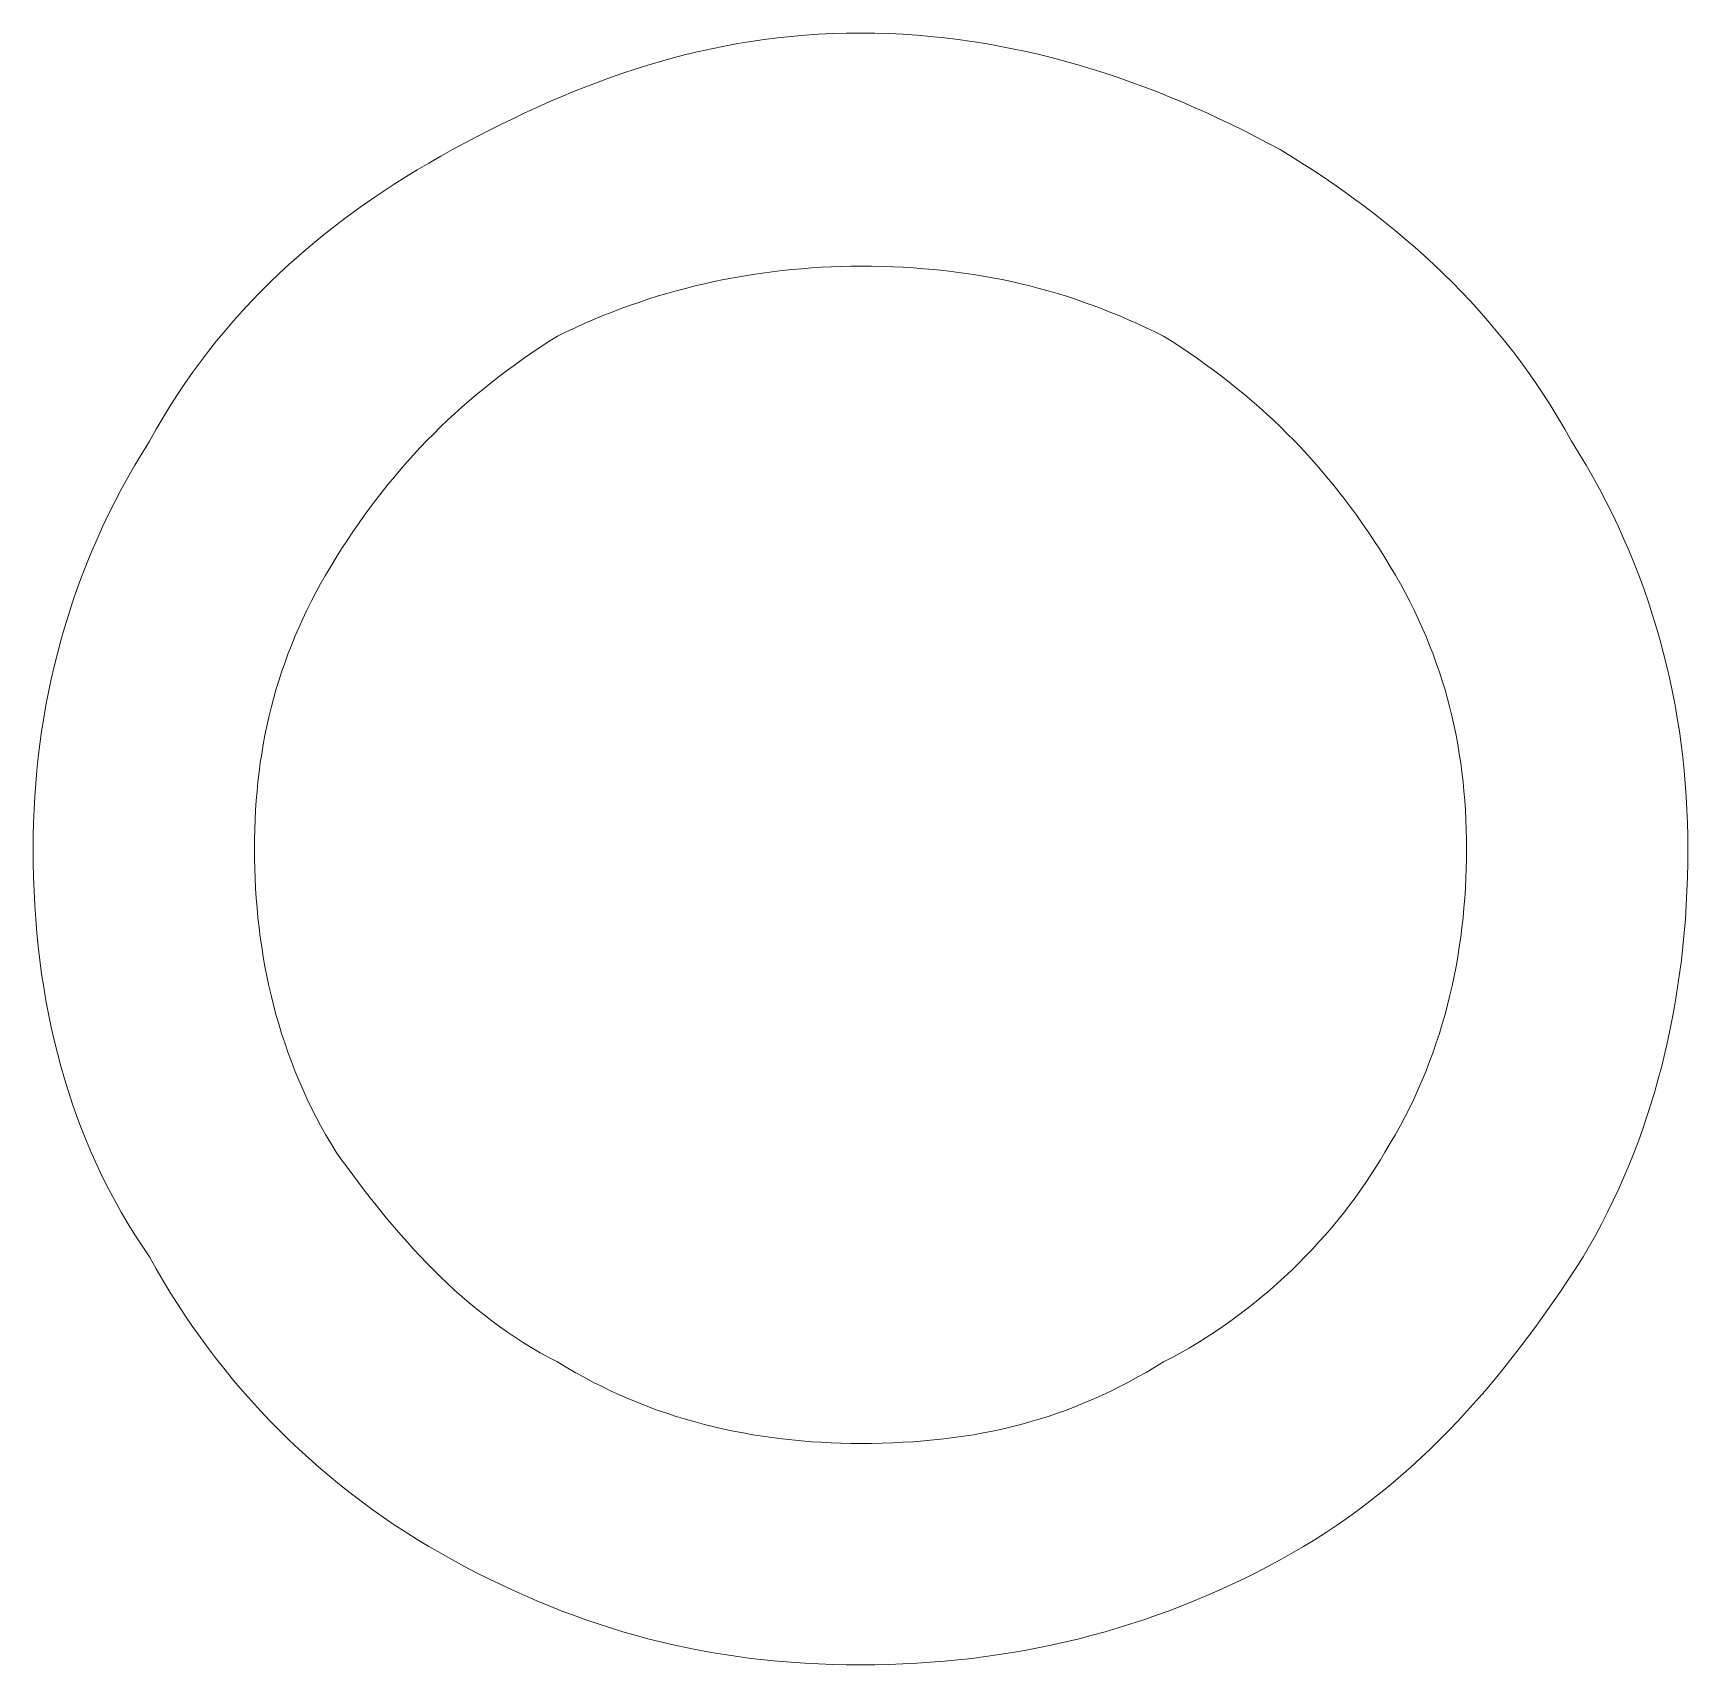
# Model space of a CAD drawing. Header units: inches. Extents: x -1525 to 612, y 0 to 1008.
# Drawn here: x 524.64 to 533.16, y 947.58 to 955.98 of the extents above; entities that cross this region are included whole.
import ezdxf

# ---------------------------------------------------------------- set-up
doc = ezdxf.new("R2010")
doc.units = ezdxf.units.IN
doc.header["$MEASUREMENT"] = 0
doc.layers.add('Layer 1', color=7, linetype='Continuous', lineweight=0)

# ---------------------------------------------------------------- blocks, each defined once
blk = doc.blocks.new('Block_33')
at = {"layer": 'Layer 1'}
for points in [[(528.9, 947.58), (528.12, 947.58), (527.46, 947.7599), (526.8, 948.12), (526.14, 948.48), (525.6, 949.02), (525.24, 949.68), (524.82, 950.28), (524.64, 951), (524.64, 951.78), (524.64, 952.5), (524.82, 953.22), (525.24, 953.88), (525.6, 954.54), (526.14, 955.02), (526.8, 955.38), (527.46, 955.74), (528.12, 955.98), (528.9, 955.98), (529.68, 955.98), (530.4, 955.74), (531.06, 955.38), (531.66, 955.02), (532.2, 954.54), (532.56, 953.88), (532.98, 953.22), (533.16, 952.5), (533.16, 951.78), (533.16, 951), (532.98, 950.28), (532.62, 949.68), (532.2, 949.02), (531.72, 948.48), (531.06, 948.12), (530.4, 947.7599), (529.68, 947.58), (528.9, 947.58)], [(527.34, 949.14), (527.82, 948.84), (528.36, 948.72), (528.9, 948.72), (529.5, 948.72), (529.98, 948.84), (530.46, 949.14), (530.94, 949.38), (531.36, 949.8), (531.6, 950.22), (531.9, 950.7), (532.02, 951.24), (532.02, 951.78), (532.02, 952.32), (531.9, 952.8), (531.6, 953.28), (531.3, 953.7599), (530.94, 954.12), (530.46, 954.42), (529.98, 954.66), (529.5, 954.78), (528.9, 954.78), (528.36, 954.78), (527.82, 954.66), (527.34, 954.42), (526.86, 954.12), (526.5, 953.7599), (526.2, 953.28), (525.9, 952.8), (525.78, 952.32), (525.78, 951.78), (525.78, 951.24), (525.9, 950.7), (526.2, 950.22), (526.5, 949.8), (526.86, 949.38), (527.34, 949.14)]]:
    blk.add_open_spline(points, degree=3, knots=[0, 0, 0, 0, 1, 1, 1, 2, 2, 2, 3, 3, 3, 4, 4, 4, 5, 5, 5, 6, 6, 6, 7, 7, 7, 8, 8, 8, 9, 9, 9, 10, 10, 10, 11, 11, 11, 12, 12, 12, 12], dxfattribs=at)
blk = doc.blocks.new('Block_32')
at = {"layer": 'Layer 1'}
blk.add_blockref('Block_33', (0, 0), dxfattribs=at)

msp = doc.modelspace()

# ---------------------------------------------------------------- block references
at = {"layer": 'Layer 1'}
msp.add_blockref('Block_32', (0, 0), dxfattribs=at)

doc.saveas('drawing.dxf')
